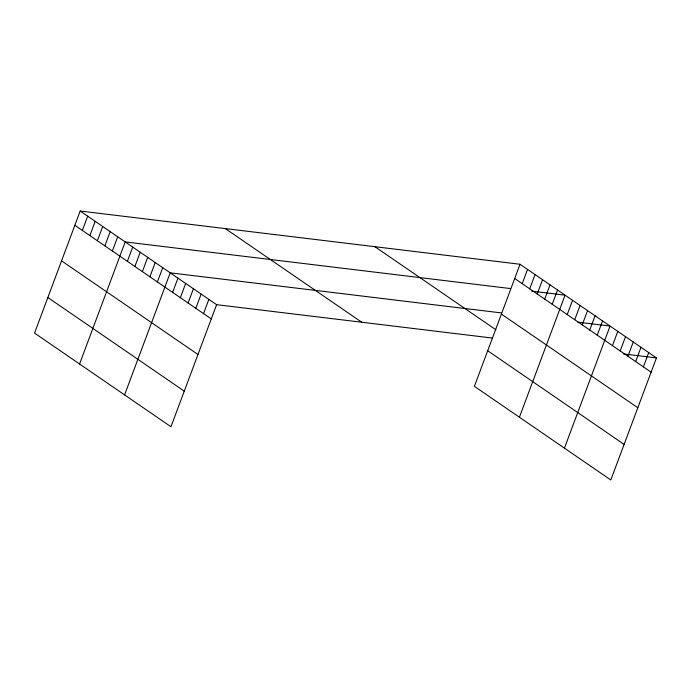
<?xml version="1.0" encoding="UTF-8"?>
<svg xmlns="http://www.w3.org/2000/svg" width="691" height="691" viewBox="0 0 691 691"><rect width="100%" height="100%" fill="white"/><g stroke="black" fill="none" stroke-linecap="round" stroke-linejoin="round"><path stroke-width="1.04" d="M80.191 211.031L34.55 333.088L170.962 426.736L216.603 304.671L80.191 211.031L520.038 264.264L656.45 357.912L610.809 479.969L474.397 386.329L520.038 264.264M82.359 230.431L87.688 216.179M89.865 235.579L95.194 221.327M97.371 240.736L102.7 226.475M104.868 245.884L110.197 231.632M112.374 251.032L117.703 236.78M79.569 363.993L125.201 241.928L510.623 288.579M127.377 261.336L132.707 247.084M134.883 266.484L140.213 252.232M142.381 271.632L147.71 257.38M149.887 276.789L155.216 262.537M157.393 281.937L162.713 267.685M124.579 394.898L170.219 272.833L501.208 312.893M172.62 292.397L177.95 278.136M180.351 297.7L185.68 283.448M188.082 303.004L193.411 288.752M195.812 308.316L201.141 294.064M203.543 313.619L208.872 299.367M522.215 283.664L527.544 269.412M529.712 288.821L535.041 274.56M537.218 293.969L542.547 279.717M544.715 299.117L550.045 284.865M552.221 304.273L557.551 290.013M519.416 417.226L565.057 295.169L531.794 291.144M567.225 314.569L572.554 300.317M574.731 319.717L580.06 305.465M582.237 324.874L587.557 310.622M589.734 330.022L595.063 315.77M597.24 335.17L602.569 320.918M564.435 448.131L610.067 326.066L577.814 322.161M612.468 345.63L617.797 331.378M620.198 350.933L625.528 336.681M627.929 356.245L633.258 341.993M635.66 361.548L640.989 347.297M643.39 366.852L648.719 352.6M216.603 304.671L492.605 338.08M623.187 353.887L656.45 357.912M514.709 278.516L651.121 372.164M501.407 314.094L637.819 407.742M374.885 246.696L495.836 329.728M487.699 350.752L624.111 444.399M225.335 228.591L361.747 322.239M74.861 225.283L211.273 318.922M61.559 260.861L197.971 354.5M47.852 297.51L184.264 391.158"/></g></svg>
